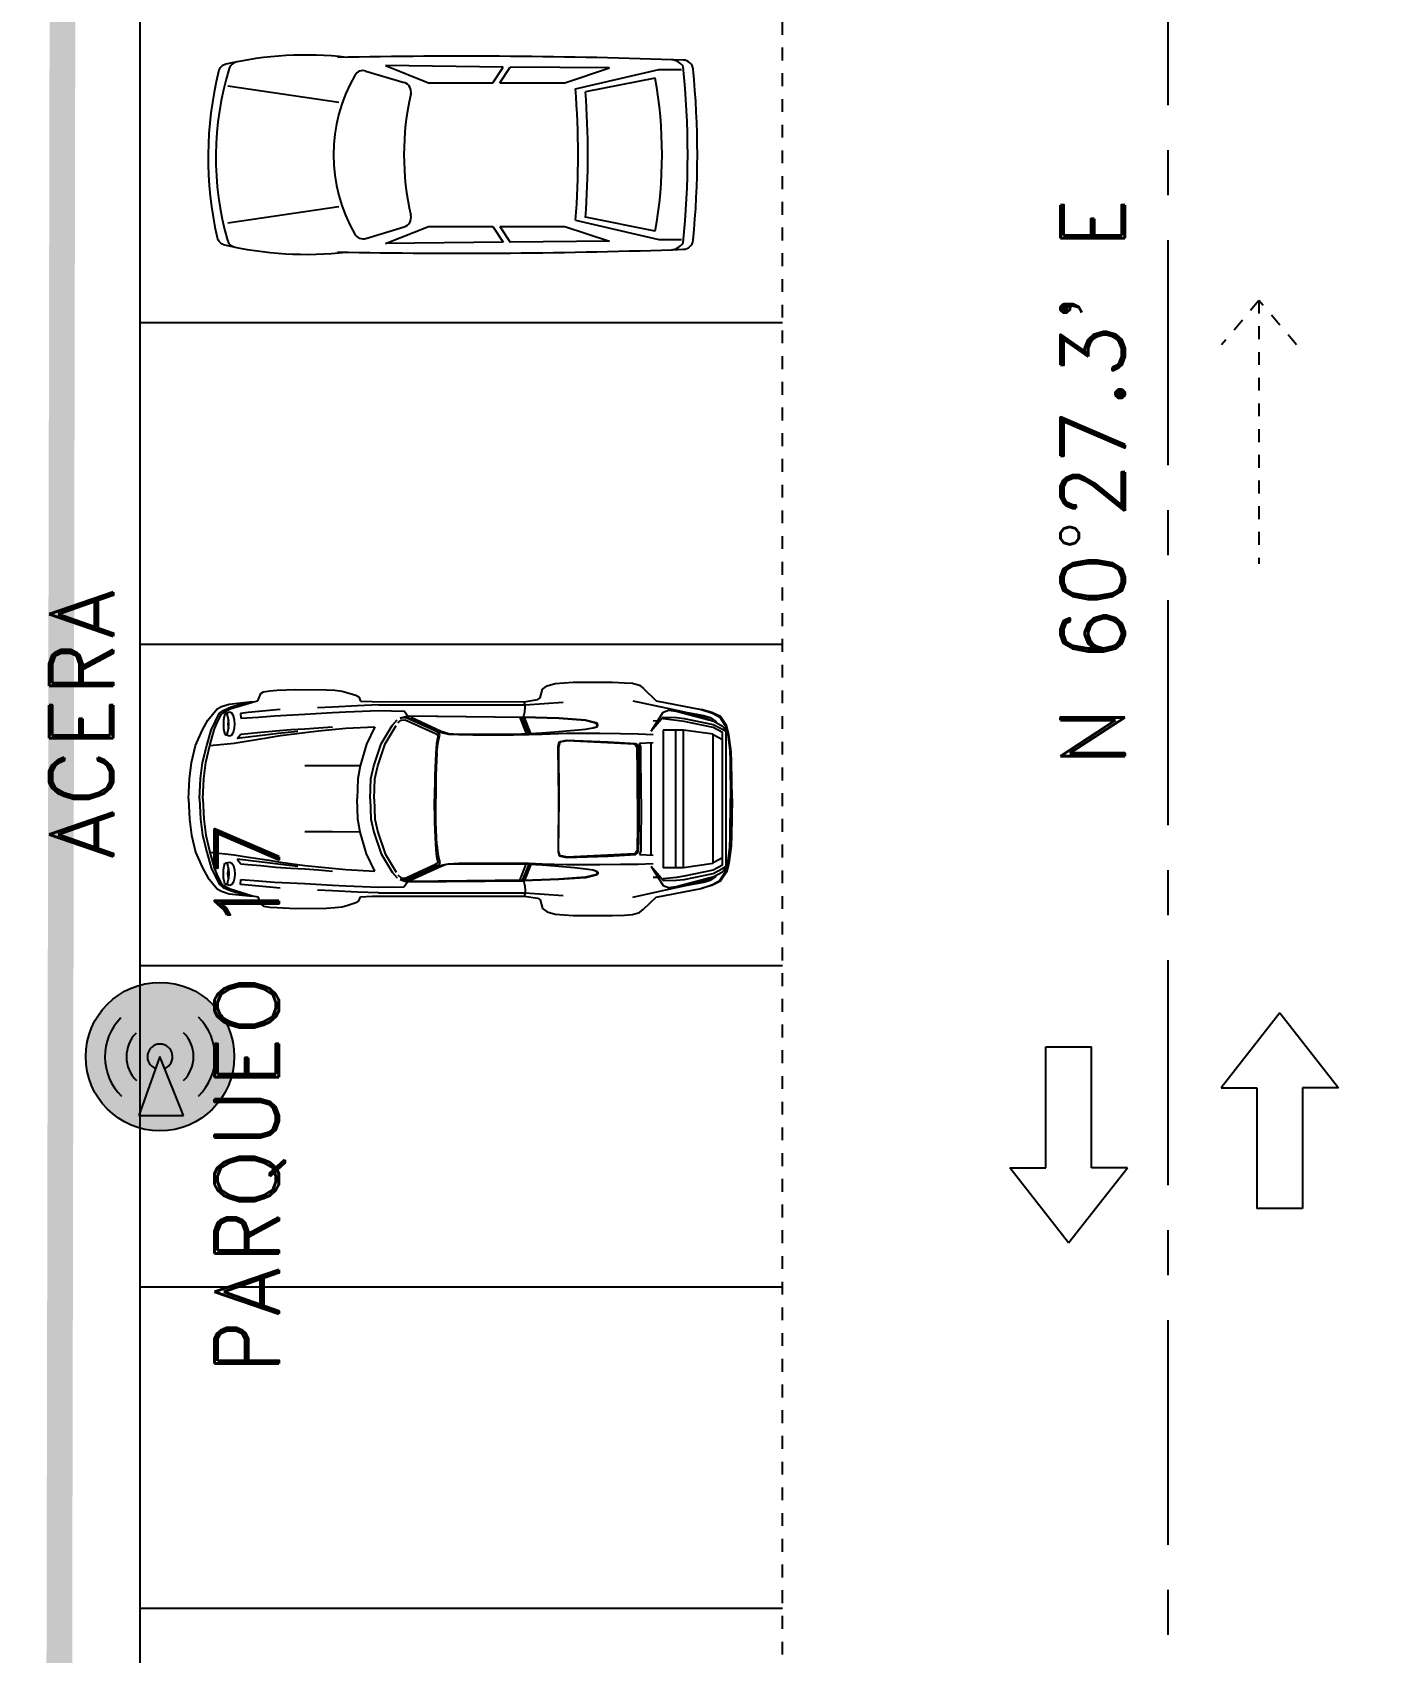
# Model space of a CAD drawing. Header units: millimetres. Extents: x 1590 to 1932, y -48 to 167.
# Drawn here: x 1703.07 to 1713.57, y 38.48 to 51.08 of the extents above; entities that cross this region are included whole.
import ezdxf
from ezdxf.enums import TextEntityAlignment as Align

# ---------------------------------------------------------------- set-up
doc = ezdxf.new("R2010")
doc.units = ezdxf.units.MM
doc.header["$LTSCALE"] = 0.1
doc.header["$MEASUREMENT"] = 0
doc.linetypes.add('CENTERX2', pattern=[4, 2.5, -0.5, 0.5, -0.5])
doc.linetypes.add('DASHED', pattern=[0.75, 0.5, -0.25])
doc.layers.get('0').update_dxf_attribs({"linetype": 'CONTINUOUS'})
for name, color, linetype in [('ACCESSP01', 7, 'CONTINUOUS'), ('ACCESSP02', 7, 'CONTINUOUS'), ('C-PRKG-CARS', 1, 'CONTINUOUS'), ('CableadoSWACCESO', 26, 'CONTINUOUS'), ('CUADRO1', 3, 'CONTINUOUS'), ('PARED', 4, 'CONTINUOUS'), ('PAREDES', 3, 'CONTINUOUS'), ('TEXT', 3, 'CONTINUOUS')]:
    doc.layers.add(name, color=color, linetype=linetype)
doc.styles.add('ROMAND', font='romand.shx')

# ---------------------------------------------------------------- blocks, each defined once
blk = doc.blocks.new('02PCAR09')
at = {"color": 0, "linetype": 'ByBlock'}
for p, q in [((-138.14, 34.83), (-139.39, 33.77)), ((-136.04, 35.43), (-138.14, 34.83)), ((-133.57, 35.58), (-136.04, 35.43)), ((-129.86, 35.7), (-133.57, 35.58)), ((-117.88, 35.7), (-129.86, 35.7)), ((-112.33, 35.34), (-117.88, 35.7)), ((-109.85, 34.59), (-112.33, 35.34)), ((-143.26, 30.05), (-157.04, 27.42)), ((-136.16, 30.07), (-146.25, 27.9)), ((-139.39, 33.77), (-143.26, 30.05)), ((-108.47, 33.6), (-109.85, 34.59)), ((-107.73, 30.95), (-108.47, 33.6)), ((-107, 30.43), (-107.73, 30.95)), ((-102.8, 29.76), (-107, 30.43)), ((-56.22, 29.83), (-102.8, 29.76)), ((-52.64, 29.95), (-56.22, 29.83)), ((-52.16, 31.23), (-52.64, 29.95)), ((-51.29, 31.76), (-52.16, 31.23)), ((-48.85, 32.53), (-51.29, 31.76)), ((-47.09, 33.02), (-48.85, 32.53)), ((-44.85, 33.29), (-47.09, 33.02)), ((-42.26, 33.45), (-44.85, 33.29)), ((-32.75, 33.53), (-42.26, 33.45)), ((-27.18, 33.31), (-32.75, 33.53)), ((-24.96, 33.14), (-27.18, 33.31)), ((-22.98, 32.83), (-24.96, 33.14)), ((-22.13, 32.24), (-22.98, 32.83)), ((-21.22, 30), (-22.13, 32.24)), ((-19.65, 29.66), (-21.22, 30)), ((-12.48, 29.04), (-19.65, 29.78)), ((-164.79, 22.49), (-162.98, 25.22)), ((-162.81, 24.98), (-164.42, 22.49)), ((-162.98, 25.22), (-160.29, 26.5)), ((-160.49, 26.23), (-162.81, 24.98)), ((-159.78, 24.91), (-161.5, 23.73)), ((-149.39, 26.87), (-160.88, 23.8)), ((-157.04, 27.42), (-160.49, 26.23)), ((-160.29, 26.5), (-157.04, 27.42)), ((-157.91, 25.53), (-159.78, 24.91)), ((-157.91, 25.01), (-159.78, 24.24)), ((-152.81, 26.43), (-157.91, 25.53)), ((-153.83, 25.85), (-157.91, 25.01)), ((-153.47, 26.28), (-153.83, 25.85)), ((-146.25, 27.9), (-152.81, 26.43)), ((-149.51, 24.91), (-151.85, 24.65)), ((-145.43, 25.03), (-149.51, 24.91)), ((-147.04, 27.13), (-149.39, 26.87)), ((-145.43, 26.52), (-147.04, 27.13)), ((-141.73, 20.71), (-145.43, 26.52)), ((-145.43, 25.03), (-141.73, 20.73)), ((-145.43, 24.53), (-145.43, 25.03)), ((-103.18, 28.82), (-114.79, 29.59)), ((-113.44, 24.69), (-102.68, 25.08)), ((-113.44, 24.57), (-102.68, 24.96)), ((-104.9, 20.03), (-102.9, 24.96)), ((-104.22, 19.99), (-102.17, 24.96)), ((-101.45, 24.96), (-103.47, 19.98)), ((-103.18, 28.82), (-102.8, 29.76)), ((-58.2, 28.79), (-103.18, 28.82)), ((-103.18, 28.09), (-103.18, 28.82)), ((-103.06, 26.7), (-103.18, 28.09)), ((-102.68, 25.44), (-103.06, 26.7)), ((-67.1, 25.44), (-102.68, 25.06)), ((-102.68, 25.08), (-102.68, 25.44)), ((-102.68, 24.94), (-67.65, 25.32)), ((-102.68, 25.06), (-102.68, 24.94)), ((-77.45, 20.66), (-68.24, 24.88)), ((-67.39, 24.89), (-76.59, 20.66)), ((-66.42, 25.2), (-67.39, 24.89)), ((-67.1, 25.46), (-66.11, 26.89)), ((-67.1, 25.54), (-67.1, 25.54)), ((-64.81, 24.72), (-67.1, 25.46)), ((-58.32, 27.06), (-66.11, 26.89)), ((-48.2, 26.63), (-58.32, 27.06)), ((-58.2, 28.77), (-51.78, 28.55)), ((-51.78, 28.55), (-44.15, 28.14)), ((-44.15, 26.41), (-48.2, 26.63)), ((-44.15, 28.14), (-39.54, 27.93)), ((-35.6, 25.95), (-44.15, 26.41)), ((-26.33, 25.46), (-35.6, 25.95)), ((-28.03, 27.35), (-18.29, 26.45)), ((-21.41, 25.08), (-26.33, 25.46)), ((-16.03, 24.72), (-21.41, 25.08)), ((-12.79, 27.56), (-19.65, 29.66)), ((-18.29, 26.45), (-15.88, 26.19)), ((-13.04, 28.18), (-17.96, 29.55)), ((-15.88, 26.19), (-16.03, 24.72)), ((-14.12, 24.14), (-13.76, 25.41)), ((-13.76, 25.41), (-13.28, 26.26)), ((-13.28, 26.26), (-12.67, 26.55)), ((-10.59, 27.09), (-13.04, 28.18)), ((-10.26, 26.19), (-12.79, 27.56)), ((-12.67, 26.55), (-11.49, 26.19)), ((-10.14, 28.29), (-12.48, 29.04)), ((-12.22, 24.26), (-12.07, 25.22)), ((-12.07, 25.22), (-11.81, 25.93)), ((-11.81, 25.93), (-11.49, 26.19)), ((-11.49, 26.19), (-11.18, 25.93)), ((-11.18, 25.93), (-10.93, 25.22)), ((-10.93, 25.22), (-10.74, 24.13)), ((-9.43, 26.13), (-10.59, 27.09)), ((-8.9, 23.63), (-10.26, 26.19)), ((-8.78, 27.56), (-10.14, 28.29)), ((-6.9, 21.08), (-9.43, 26.13)), ((-5.94, 24.09), (-8.78, 27.56)), ((-165.56, 19.69), (-164.79, 22.49)), ((-164.42, 22.49), (-165.19, 19.69)), ((-163.6, 22.32), (-164.59, 21.21)), ((-163.6, 21.32), (-164.59, 20.71)), ((-164.59, -21.21), (-164.59, 21.21)), ((-160.88, 23.8), (-163.6, 22.32)), ((-160.77, 22.81), (-163.6, 21.32)), ((-163.6, 20.33), (-160.77, 21.82)), ((-163.6, 20.33), (-163.6, -20.33)), ((-161.5, 23.73), (-161.74, 23.33)), ((-151.85, 24.65), (-160.77, 22.81)), ((-160.77, 21.82), (-151.85, 23.66)), ((-160.77, 19.82), (-151.61, 21.07)), ((-159.78, 24.24), (-160.17, 23.99)), ((-151.85, 23.66), (-149.51, 24.04)), ((-151.61, 21.07), (-151.61, -21.07)), ((-151.61, 21.07), (-145.43, 21.07)), ((-149.51, 24.04), (-145.43, 24.53)), ((-149.26, 21.07), (-149.26, -21.19)), ((-145.43, -21.07), (-145.43, 21.07)), ((-142.39, 24.02), (-143.85, 23.95)), ((-137.77, 19.96), (-142.39, 19.75)), ((-132.34, 20.03), (-137.77, 19.96)), ((-126.04, 20.1), (-132.34, 20.03)), ((-115.78, 20.11), (-126.04, 20.1)), ((-125.42, 22.45), (-125.37, 22.96)), ((-125.08, 22.11), (-125.42, 22.45)), ((-125.37, 22.96), (-124.86, 23.34)), ((-125.15, 22.43), (-125.13, 22.84)), ((-124.89, 22.11), (-125.15, 22.43)), ((-125.13, 22.84), (-124.69, 23.22)), ((-124.01, 21.73), (-125.08, 22.11)), ((-123.84, 21.73), (-124.89, 22.11)), ((-124.86, 23.34), (-121.58, 24.14)), ((-124.69, 23.22), (-121.6, 24.01)), ((-121.62, 21.38), (-124.01, 21.73)), ((-121.62, 21.38), (-123.84, 21.73)), ((-118.22, 21.03), (-121.62, 21.38)), ((-121.6, 24.01), (-113.44, 24.57)), ((-121.58, 24.14), (-113.44, 24.69)), ((-112.19, 20.51), (-118.22, 21.03)), ((-108.37, 19.87), (-115.78, 20.11)), ((-108.37, 20.23), (-112.19, 20.51)), ((-104.22, 19.99), (-108.37, 20.23)), ((-104.27, 19.73), (-108.37, 19.87)), ((-99.52, 19.84), (-104.22, 19.99)), ((-87.11, 19.87), (-99.52, 19.84)), ((-82.86, 19.87), (-87.11, 19.87)), ((-79.67, 19.98), (-82.86, 19.87)), ((-79.63, 19.86), (-82.86, 19.72)), ((-79.67, 19.96), (-78.74, 20.2)), ((-77.89, 20.2), (-79.63, 19.86)), ((-78.74, 20.2), (-77.45, 20.66)), ((-77.21, 20.44), (-77.89, 20.2)), ((-76.59, 20.66), (-77.21, 20.44)), ((-76.95, 19.52), (-76.71, 20.25)), ((-76.71, 20.25), (-76.17, 20.52)), ((-75.65, 20.03), (-76.22, 19.69)), ((-76.17, 20.52), (-66.86, 24.77)), ((-66.4, 24.24), (-75.65, 20.03)), ((-66.86, 24.77), (-65.78, 24.81)), ((-65.14, 24.16), (-66.4, 24.24)), ((-65.78, 24.81), (-64.81, 24.72)), ((-64.13, 23.29), (-65.14, 24.16)), ((-62.4, 22.49), (-63.89, 24.21)), ((-60.22, 16.82), (-63.6, 22.49)), ((-58.97, 16.82), (-62.4, 22.49)), ((-57.13, 22.11), (-54.53, 16.8)), ((-48.2, 21.63), (-57.13, 22.11)), ((-39.78, 20.85), (-48.2, 21.63)), ((-39.78, 21.75), (-44.12, 22.11)), ((-35.6, 21.46), (-39.78, 21.75)), ((-35.6, 20.37), (-39.78, 20.85)), ((-31.38, 21.21), (-35.6, 21.46)), ((-28.21, 19.38), (-35.6, 20.37)), ((-33.48, 20.69), (-27.45, 19.99)), ((-26.79, 20.88), (-31.38, 21.21)), ((-27.45, 19.99), (-23.36, 19.5)), ((-22.2, 20.45), (-26.79, 20.88)), ((-18.2, 20.06), (-22.2, 20.45)), ((-16, 19.87), (-18.2, 20.06)), ((-14.89, 18.51), (-16, 19.87)), ((-14.22, 22.91), (-14.12, 24.14)), ((-14.12, 21.68), (-14.22, 22.91)), ((-13.76, 20.44), (-14.12, 21.68)), ((-13.28, 19.65), (-13.76, 20.44)), ((-12.31, 22.86), (-12.22, 24.26)), ((-12.24, 21.56), (-12.31, 22.86)), ((-12.04, 22.86), (-12.24, 21.56)), ((-12.07, 20.57), (-12.24, 21.58)), ((-12.22, 24.26), (-12.04, 22.86)), ((-11.81, 19.84), (-12.07, 20.57)), ((-10.93, 20.51), (-11.18, 19.81)), ((-10.74, 21.58), (-10.93, 20.51)), ((-10.74, 24.13), (-10.69, 22.86)), ((-10.69, 22.86), (-10.74, 21.58)), ((-7.91, 21.15), (-8.9, 23.63)), ((-6.56, 16.32), (-7.91, 21.15)), ((-5.57, 16.32), (-6.9, 21.08)), ((-4.27, 21.14), (-5.94, 24.09)), ((-2.17, 16.31), (-4.27, 21.14)), ((-166.21, 14.44), (-165.56, 19.69)), ((-165.19, 19.69), (-165.8, 14.82)), ((-163.6, 18.05), (-160.88, 19.53)), ((-160.77, 19.82), (-160.77, -19.82)), ((-138.14, 17.06), (-142.38, 17.26)), ((-141.73, 17.26), (-141.73, -17.16)), ((-138.66, 0), (-138.57, 15.9)), ((-138.57, 15.9), (-138.14, 17.06)), ((-137.9, 15.9), (-138.04, 8.28)), ((-137.51, 16.58), (-137.9, 15.9)), ((-137.56, 8.16), (-137.48, 15.78)), ((-136.98, 17.01), (-137.51, 16.58)), ((-137.48, 15.78), (-137.08, 16.44)), ((-137.08, 16.44), (-136.55, 16.78)), ((-128.55, 17.52), (-136.98, 17.01)), ((-136.55, 16.78), (-115.95, 17.82)), ((-115.76, 17.94), (-128.55, 17.52)), ((-115.95, 17.82), (-113.73, 17.36)), ((-113.56, 17.48), (-115.76, 17.94)), ((-113.73, 17.36), (-113.35, 15.95)), ((-113.2, 16.07), (-113.56, 17.48)), ((-113.4, -0.02), (-113.2, 16.07)), ((-113.35, 15.95), (-113.4, 0.02)), ((-99.56, 19.65), (-104.27, 19.73)), ((-87.11, 19.64), (-99.56, 19.65)), ((-82.86, 19.72), (-87.11, 19.64)), ((-76.73, 18.37), (-76.95, 19.52)), ((-76.42, 16.82), (-76.73, 18.37)), ((-76.22, 19.69), (-76.44, 19.24)), ((-76.44, 19.24), (-76.15, 18.22)), ((-76.1, 14.07), (-76.42, 16.82)), ((-76.15, 18.22), (-75.93, 16.82)), ((-75.93, 16.82), (-75.72, 13.98)), ((-60.22, 16.82), (-60.22, 16.82)), ((-58, 10.14), (-60.22, 16.82)), ((-56.75, 10.14), (-58.97, 16.82)), ((-54.53, 16.8), (-52.55, 10.14)), ((-24.62, 18.78), (-28.21, 19.38)), ((-17.01, 17.6), (-24.62, 18.78)), ((-23.36, 19.5), (-19.12, 18.97)), ((-19.12, 18.97), (-14.89, 18.51)), ((-13.95, 17.11), (-17.01, 17.6)), ((-6.56, 16.32), (-13.95, 17.11)), ((-12.67, 19.33), (-13.28, 19.65)), ((-11.49, 19.6), (-12.67, 19.33)), ((-11.49, 19.6), (-11.81, 19.84)), ((-11.18, 19.81), (-11.49, 19.6)), ((-5.26, 11.13), (-6.56, 16.32)), ((-4.27, 11.13), (-5.57, 16.32)), ((-0.87, 11.13), (-2.17, 16.31)), ((-166.57, 0.02), (-166.35, 11.22)), ((-166.35, 11.22), (-166.21, 14.44)), ((-165.94, 11.59), (-166.08, 0)), ((-165.8, 14.82), (-165.94, 11.59)), ((-76.1, 14.07), (-75.74, 7.15)), ((-75.72, 13.98), (-75.43, 7.15)), ((-57.13, 6.18), (-58, 10.14)), ((-55.9, 6.18), (-56.75, 10.14)), ((-52.55, 10.14), (-44.12, 10.09)), ((-52.55, 10.14), (-51.92, 6.18)), ((-44.12, 10.09), (-35.6, 10.09)), ((-4.7, 6.2), (-5.26, 11.13)), ((-3.7, 6.2), (-4.27, 11.13)), ((-0.31, 6.18), (-0.87, 11.13)), ((-138.04, 8.28), (-138.04, 0)), ((-137.56, 0), (-137.56, 8.16)), ((-75.74, 7.15), (-75.77, 0)), ((-75.43, 7.15), (-75.4, 0)), ((-56.89, 0), (-57.13, 6.18)), ((-55.64, 0), (-55.9, 6.18)), ((-51.92, 6.18), (-51.68, 0)), ((-4.39, 0), (-4.7, 6.2)), ((-3.4, 0), (-3.7, 6.2)), ((0, 0), (-0.31, 6.18)), ((-165.94, -11.59), (-166.08, 0)), ((-138.66, 0), (-138.57, -15.9)), ((-138.04, -8.28), (-138.04, 0)), ((-137.56, 0), (-137.56, -8.16)), ((-113.4, 0.02), (-113.2, -16.07)), ((-75.74, -7.15), (-75.77, 0)), ((-75.43, -7.15), (-75.4, 0)), ((-56.89, 0), (-57.13, -6.18)), ((-55.64, 0), (-55.9, -6.18)), ((-51.92, -6.18), (-51.68, 0)), ((-4.39, 0), (-4.7, -6.2)), ((-3.4, 0), (-3.7, -6.2)), ((0, 0), (-0.31, -6.18)), ((-166.57, -0.02), (-166.35, -11.22)), ((-113.35, -15.95), (-113.4, -0.02)), ((-137.9, -15.9), (-138.04, -8.28)), ((-137.56, -8.16), (-137.48, -15.78)), ((-76.1, -14.07), (-75.74, -7.15)), ((-75.72, -13.98), (-75.43, -7.15)), ((-57.13, -6.18), (-58, -10.14)), ((-55.9, -6.18), (-56.75, -10.14)), ((-52.55, -10.14), (-51.92, -6.18)), ((-4.7, -6.2), (-5.26, -11.13)), ((-3.7, -6.2), (-4.27, -11.13)), ((-0.31, -6.18), (-0.87, -11.13)), ((-166.35, -11.22), (-166.21, -14.44)), ((-166.21, -14.44), (-165.56, -19.69)), ((-165.8, -14.82), (-165.94, -11.59)), ((-165.19, -19.69), (-165.8, -14.82)), ((-76.1, -14.07), (-76.42, -16.82)), ((-75.93, -16.82), (-75.72, -13.98)), ((-58, -10.14), (-60.22, -16.82)), ((-56.75, -10.14), (-58.97, -16.82)), ((-54.53, -16.8), (-52.55, -10.14)), ((-52.55, -10.14), (-44.12, -10.09)), ((-44.12, -10.09), (-35.6, -10.09)), ((-5.26, -11.13), (-6.56, -16.32)), ((-4.27, -11.13), (-5.57, -16.32)), ((-0.87, -11.13), (-2.17, -16.31)), ((-165.56, -19.69), (-164.79, -22.49)), ((-164.42, -22.49), (-165.19, -19.69)), ((-163.6, -18.05), (-160.88, -19.53)), ((-160.77, -19.82), (-151.61, -21.07)), ((-137.77, -19.96), (-142.39, -19.75)), ((-138.14, -17.06), (-142.38, -17.26)), ((-138.57, -15.9), (-138.14, -17.06)), ((-137.51, -16.58), (-137.9, -15.9)), ((-136.98, -17.01), (-137.51, -16.58)), ((-137.48, -15.78), (-137.08, -16.44)), ((-137.08, -16.44), (-136.55, -16.78)), ((-128.55, -17.52), (-136.98, -17.01)), ((-136.55, -16.78), (-115.95, -17.82)), ((-115.76, -17.94), (-128.55, -17.52)), ((-115.95, -17.82), (-113.73, -17.36)), ((-113.56, -17.48), (-115.76, -17.94)), ((-113.73, -17.36), (-113.35, -15.95)), ((-113.2, -16.07), (-113.56, -17.48)), ((-104.27, -19.73), (-108.37, -19.87)), ((-99.56, -19.65), (-104.27, -19.73)), ((-99.52, -19.84), (-104.22, -19.99)), ((-87.11, -19.64), (-99.56, -19.65)), ((-87.11, -19.87), (-99.52, -19.84)), ((-82.86, -19.72), (-87.11, -19.64)), ((-79.63, -19.86), (-82.86, -19.72)), ((-76.73, -18.37), (-76.95, -19.52)), ((-76.95, -19.52), (-76.71, -20.25)), ((-76.42, -16.82), (-76.73, -18.37)), ((-76.44, -19.24), (-76.15, -18.22)), ((-76.22, -19.69), (-76.44, -19.24)), ((-75.65, -20.03), (-76.22, -19.69)), ((-76.15, -18.22), (-75.93, -16.82)), ((-60.22, -16.82), (-63.6, -22.49)), ((-58.97, -16.82), (-62.4, -22.49)), ((-60.22, -16.82), (-60.22, -16.82)), ((-57.13, -22.11), (-54.53, -16.8)), ((-28.21, -19.38), (-35.6, -20.37)), ((-24.62, -18.78), (-28.21, -19.38)), ((-27.45, -19.99), (-23.36, -19.5)), ((-17.01, -17.6), (-24.62, -18.78)), ((-23.36, -19.5), (-19.12, -18.97)), ((-19.12, -18.97), (-14.89, -18.51)), ((-13.95, -17.11), (-17.01, -17.6)), ((-14.89, -18.51), (-16, -19.87)), ((-6.56, -16.32), (-13.95, -17.11)), ((-13.28, -19.65), (-13.76, -20.44)), ((-12.67, -19.33), (-13.28, -19.65)), ((-11.49, -19.6), (-12.67, -19.33)), ((-11.81, -19.84), (-12.07, -20.57)), ((-11.49, -19.6), (-11.81, -19.84)), ((-11.18, -19.81), (-11.49, -19.6)), ((-10.93, -20.51), (-11.18, -19.81)), ((-6.56, -16.32), (-7.91, -21.15)), ((-5.57, -16.32), (-6.9, -21.08)), ((-2.17, -16.31), (-4.27, -21.14)), ((-164.79, -22.49), (-162.98, -25.22)), ((-163.6, -21.32), (-164.59, -20.71)), ((-163.6, -22.32), (-164.59, -21.21)), ((-162.81, -24.98), (-164.42, -22.49)), ((-163.6, -20.33), (-160.77, -21.82)), ((-160.77, -22.81), (-163.6, -21.32)), ((-160.88, -23.8), (-163.6, -22.32)), ((-161.5, -23.73), (-161.74, -23.33)), ((-159.78, -24.91), (-161.5, -23.73)), ((-149.39, -26.87), (-160.88, -23.8)), ((-160.77, -21.82), (-151.85, -23.66)), ((-151.85, -24.65), (-160.77, -22.81)), ((-159.78, -24.24), (-160.17, -23.99)), ((-157.91, -25.01), (-159.78, -24.24)), ((-151.85, -23.66), (-149.51, -24.04)), ((-149.51, -24.91), (-151.85, -24.65)), ((-151.61, -21.07), (-145.43, -21.07)), ((-149.51, -24.04), (-145.43, -24.53)), ((-141.73, -20.71), (-145.43, -26.52)), ((-145.43, -25.03), (-141.73, -20.73)), ((-145.43, -24.53), (-145.43, -25.03)), ((-142.39, -24.02), (-143.85, -23.95)), ((-132.34, -20.03), (-137.77, -19.96)), ((-126.04, -20.1), (-132.34, -20.03)), ((-115.78, -20.11), (-126.04, -20.1)), ((-125.08, -22.11), (-125.42, -22.45)), ((-125.42, -22.45), (-125.37, -22.96)), ((-125.37, -22.96), (-124.86, -23.34)), ((-124.89, -22.11), (-125.15, -22.43)), ((-125.15, -22.43), (-125.13, -22.84)), ((-125.13, -22.84), (-124.69, -23.22)), ((-124.01, -21.73), (-125.08, -22.11)), ((-123.84, -21.73), (-124.89, -22.11)), ((-124.86, -23.34), (-121.58, -24.14)), ((-124.69, -23.22), (-121.6, -24.01)), ((-121.62, -21.38), (-124.01, -21.73)), ((-121.62, -21.38), (-123.84, -21.73)), ((-118.22, -21.03), (-121.62, -21.38)), ((-121.6, -24.01), (-113.44, -24.57)), ((-121.58, -24.14), (-113.44, -24.69)), ((-112.19, -20.51), (-118.22, -21.03)), ((-108.37, -19.87), (-115.78, -20.11)), ((-113.44, -24.57), (-102.68, -24.96)), ((-113.44, -24.69), (-102.68, -25.08)), ((-108.37, -20.23), (-112.19, -20.51)), ((-104.22, -19.99), (-108.37, -20.23)), ((-104.9, -20.03), (-102.9, -24.96)), ((-104.22, -19.99), (-102.17, -24.96)), ((-101.45, -24.96), (-103.47, -19.98)), ((-82.86, -19.87), (-87.11, -19.87)), ((-79.67, -19.98), (-82.86, -19.87)), ((-79.67, -19.96), (-78.74, -20.2)), ((-77.89, -20.2), (-79.63, -19.86)), ((-78.74, -20.2), (-77.45, -20.66)), ((-77.21, -20.44), (-77.89, -20.2)), ((-77.45, -20.66), (-68.24, -24.88)), ((-76.59, -20.66), (-77.21, -20.44)), ((-76.71, -20.25), (-76.17, -20.52)), ((-67.39, -24.89), (-76.59, -20.66)), ((-76.17, -20.52), (-66.86, -24.77)), ((-66.4, -24.24), (-75.65, -20.03)), ((-64.81, -24.72), (-67.1, -25.46)), ((-66.86, -24.77), (-65.78, -24.81)), ((-65.14, -24.16), (-66.4, -24.24)), ((-65.78, -24.81), (-64.81, -24.72)), ((-64.13, -23.29), (-65.14, -24.16)), ((-62.4, -22.49), (-63.89, -24.21)), ((-48.2, -21.63), (-57.13, -22.11)), ((-39.78, -20.85), (-48.2, -21.63)), ((-39.78, -21.75), (-44.12, -22.11)), ((-35.6, -20.37), (-39.78, -20.85)), ((-35.6, -21.46), (-39.78, -21.75)), ((-31.38, -21.21), (-35.6, -21.46)), ((-33.48, -20.69), (-27.45, -19.99)), ((-26.79, -20.88), (-31.38, -21.21)), ((-22.2, -20.45), (-26.79, -20.88)), ((-18.2, -20.06), (-22.2, -20.45)), ((-16.03, -24.72), (-21.41, -25.08)), ((-16, -19.87), (-18.2, -20.06)), ((-15.88, -26.19), (-16.03, -24.72)), ((-14.12, -21.68), (-14.22, -22.91)), ((-14.22, -22.91), (-14.12, -24.14)), ((-13.76, -20.44), (-14.12, -21.68)), ((-14.12, -24.14), (-13.76, -25.41)), ((-12.24, -21.56), (-12.31, -22.86)), ((-12.31, -22.86), (-12.22, -24.26)), ((-12.07, -20.57), (-12.24, -21.58)), ((-12.04, -22.86), (-12.24, -21.56)), ((-12.22, -24.26), (-12.04, -22.86)), ((-12.22, -24.26), (-12.07, -25.22)), ((-10.74, -21.58), (-10.93, -20.51)), ((-10.93, -25.22), (-10.74, -24.13)), ((-10.69, -22.86), (-10.74, -21.58)), ((-10.74, -24.13), (-10.69, -22.86)), ((-8.9, -23.63), (-10.26, -26.19)), ((-6.9, -21.08), (-9.43, -26.13)), ((-7.91, -21.15), (-8.9, -23.63)), ((-5.94, -24.09), (-8.78, -27.56)), ((-4.27, -21.14), (-5.94, -24.09)), ((-162.98, -25.22), (-160.29, -26.5)), ((-160.49, -26.23), (-162.81, -24.98)), ((-157.04, -27.42), (-160.49, -26.23)), ((-160.29, -26.5), (-157.04, -27.42)), ((-157.91, -25.53), (-159.78, -24.91)), ((-153.83, -25.85), (-157.91, -25.01)), ((-152.81, -26.43), (-157.91, -25.53)), ((-143.26, -30.05), (-157.04, -27.42)), ((-153.47, -26.28), (-153.83, -25.85)), ((-146.25, -27.9), (-152.81, -26.43)), ((-145.43, -25.03), (-149.51, -24.91)), ((-147.04, -27.13), (-149.39, -26.87)), ((-145.43, -26.52), (-147.04, -27.13)), ((-136.16, -30.07), (-146.25, -27.9)), ((-103.18, -28.82), (-114.79, -29.59)), ((-102.8, -29.76), (-107, -30.43)), ((-103.06, -26.7), (-103.18, -28.09)), ((-103.18, -28.09), (-103.18, -28.82)), ((-58.2, -28.79), (-103.18, -28.82)), ((-103.18, -28.82), (-102.8, -29.76)), ((-102.68, -25.44), (-103.06, -26.7)), ((-56.22, -29.83), (-102.8, -29.76)), ((-102.68, -25.06), (-102.68, -24.94)), ((-102.68, -24.94), (-67.65, -25.32)), ((-67.1, -25.44), (-102.68, -25.06)), ((-102.68, -25.08), (-102.68, -25.44)), ((-66.42, -25.2), (-67.39, -24.89)), ((-67.1, -25.46), (-66.11, -26.89)), ((-67.1, -25.54), (-67.1, -25.54)), ((-58.32, -27.06), (-66.11, -26.89)), ((-48.2, -26.63), (-58.32, -27.06)), ((-58.2, -28.77), (-51.78, -28.55)), ((-51.78, -28.55), (-44.15, -28.14)), ((-44.15, -26.41), (-48.2, -26.63)), ((-35.6, -25.95), (-44.15, -26.41)), ((-44.15, -28.14), (-39.54, -27.93)), ((-26.33, -25.46), (-35.6, -25.95)), ((-28.03, -27.35), (-18.29, -26.45)), ((-21.41, -25.08), (-26.33, -25.46)), ((-19.65, -29.66), (-21.22, -30)), ((-12.79, -27.56), (-19.65, -29.66)), ((-12.48, -29.04), (-19.65, -29.78)), ((-18.29, -26.45), (-15.88, -26.19)), ((-13.04, -28.18), (-17.96, -29.55)), ((-13.76, -25.41), (-13.28, -26.26)), ((-13.28, -26.26), (-12.67, -26.55)), ((-10.59, -27.09), (-13.04, -28.18)), ((-10.26, -26.19), (-12.79, -27.56)), ((-12.67, -26.55), (-11.49, -26.19)), ((-10.14, -28.29), (-12.48, -29.04)), ((-12.07, -25.22), (-11.81, -25.93)), ((-11.81, -25.93), (-11.49, -26.19)), ((-11.49, -26.19), (-11.18, -25.93)), ((-11.18, -25.93), (-10.93, -25.22)), ((-9.43, -26.13), (-10.59, -27.09)), ((-8.78, -27.56), (-10.14, -28.29)), ((-139.39, -33.77), (-143.26, -30.05)), ((-138.14, -34.83), (-139.39, -33.77)), ((-109.85, -34.59), (-112.33, -35.34)), ((-108.47, -33.6), (-109.85, -34.59)), ((-107.73, -30.95), (-108.47, -33.6)), ((-107, -30.43), (-107.73, -30.95)), ((-52.64, -29.95), (-56.22, -29.83)), ((-52.16, -31.23), (-52.64, -29.95)), ((-51.29, -31.76), (-52.16, -31.23)), ((-48.85, -32.53), (-51.29, -31.76)), ((-47.09, -33.02), (-48.85, -32.53)), ((-44.85, -33.29), (-47.09, -33.02)), ((-42.26, -33.45), (-44.85, -33.29)), ((-32.75, -33.53), (-42.26, -33.45)), ((-27.18, -33.31), (-32.75, -33.53)), ((-24.96, -33.14), (-27.18, -33.31)), ((-22.98, -32.83), (-24.96, -33.14)), ((-22.13, -32.24), (-22.98, -32.83)), ((-21.22, -30), (-22.13, -32.24)), ((-136.04, -35.43), (-138.14, -34.83)), ((-133.57, -35.58), (-136.04, -35.43)), ((-129.86, -35.7), (-133.57, -35.58)), ((-117.88, -35.7), (-129.86, -35.7)), ((-112.33, -35.34), (-117.88, -35.7))]:
    blk.add_line(p, q, dxfattribs=at)
blk = doc.blocks.new('02PCAR01')
at = {"color": 0, "linetype": 'ByBlock'}
for p, q in [((-138, 26.03), (-145, 26.03)), ((-112.52, 20.16), (-138, 26.03)), ((-122.94, 26.61), (-92.48, 26.84)), ((-109.29, 22.08), (-122.94, 26.61)), ((-89.35, 22.08), (-92.48, 26.84)), ((-90.39, 26.87), (-54.31, 27.32)), ((-87.23, 22.08), (-90.39, 26.87)), ((-54.31, 27.32), (-67.5, 22.08)), ((-48.33, 25.72), (-60.01, 22.2)), ((-136.91, 23.5), (-115.59, 19.26)), ((-89.35, 22.08), (-109.29, 22.08)), ((-67.5, 22.08), (-87.23, 22.08)), ((-6, 20.97), (-40, 15.97)), ((-136.91, -23.36), (-115.59, -19.12)), ((-6, -20.97), (-40, -15.97)), ((-112.51, -20.11), (-138, -25.97)), ((-109.29, -21.95), (-122.94, -26.47)), ((-89.35, -21.95), (-109.29, -21.95)), ((-89.35, -21.95), (-92.48, -26.7)), ((-87.23, -21.95), (-90.39, -26.73)), ((-67.5, -21.95), (-87.23, -21.95)), ((-54.31, -27.18), (-67.5, -21.95)), ((-48.33, -25.52), (-60.01, -22)), ((-138, -25.97), (-145, -25.97)), ((-122.94, -26.47), (-92.48, -26.7)), ((-90.39, -26.73), (-54.31, -27.18))]:
    blk.add_line(p, q, dxfattribs=at)
for centre, radius, start, end in [((-77.24, -1914.33), 1944.6, 88.89024, 92.01225), ((-30.02, -77.69), 108.31, 76.6607, 96.5655), ((110.89, 0.1), 260.73, 174.2342, 185.7658), ((-145.41, 25.94), 3.14, 92.1119, 173.4899), ((111.89, 0.1), 258.76, 174.0142, 185.9858), ((-141.57, 24.61), 4.6, 94.3987, 147.5288), ((-47.46, 22.85), 3, 31.1455, 106.7984), ((-8.86, 25.33), 3.14, 17.8179, 78.3942), ((-95.47, 0.91), 93.12, 343.0347, 15.8141), ((-5.75, 24.64), 3.14, 14.3452, 76.6607), ((-111.75, 0.91), 111.76, 346.3976, 12.667), ((-7.97, 0.1), 131.06, 169.6897, 190.3103), ((147.71, 0.1), 261.01, 175.5919, 184.4407), ((-59.14, 19.33), 3, 106.7984, 193.6631), ((-87.12, 0.1), 48.72, 330.0774, 29.9226), ((146.01, 0.1), 262.31, 175.7971, 184.2029), ((-142.7, 0.1), 82.75, 347.0683, 12.9317), ((-59.14, -19.13), 3, 166.3369, 253.2016), ((-47.46, -22.65), 3, 253.2016, 328.8545), ((-145.41, -25.74), 3.14, 186.5101, 267.8881), ((-77.24, 1914.53), 1944.6, 267.98775, 271.10976), ((-141.57, -24.41), 4.6, 212.4712, 265.6013), ((-30.02, 77.89), 108.31, 263.4345, 283.1156), ((-9.37, -25.23), 3.14, 281.3249, 340.8826), ((-6.15, -24.54), 3.14, 283.1156, 344.5941)]:
    blk.add_arc(centre, radius, start, end, dxfattribs=at)
blk = doc.blocks.new('2')
at = {"color": 3, "linetype": 'ByBlock'}
for p, q in [((1.063, -0.026), (0.479, 0.431)), ((0.479, 0.431), (0.479, 0.152)), ((0.479, 0.152), (-0.461, 0.152)), ((-0.461, 0.152), (-0.461, -0.204)), ((1.063, -0.026), (0.479, -0.483)), ((0.479, -0.204), (-0.461, -0.204)), ((0.479, -0.483), (0.479, -0.204))]:
    blk.add_line(p, q, dxfattribs=at)
blk = doc.blocks.new('PuntoAcceso01')
at = {"layer": 'ACCESSP01', "linetype": 'Continuous'}
h = blk.add_hatch(color=256, dxfattribs=at)
h.set_gradient(color1=(39, 118, 187), color2=(122, 175, 223))
h.paths.add_polyline_path([(-0.578, 0, 1), (0.578, 0, 1)])
h.paths.add_polyline_path([(0.036, -0.091), (0.182, -0.459), (-0.165, -0.459), (-0.033, -0.092, -5.478371)], flags=16)
h = blk.add_hatch(color=256, dxfattribs=at)
h.set_gradient(color1=(69, 84, 165), color2=(34, 52, 110))
h.paths.add_polyline_path([(-0.165, -0.459), (0.182, -0.459), (0, 0)])
h = blk.add_hatch(color=256, dxfattribs=at)
h.set_gradient(color1=(122, 175, 223), color2=(34, 52, 110))
h.paths.add_polyline_path([(-0.033, -0.092), (0, 0), (0.036, -0.091, 5.478371)])
at = {"layer": 'ACCESSP01', "color": 18, "linetype": 'Continuous', "true_color": 0x000000}
for p, q in [((0, 0), (-0.165, -0.459)), ((0, 0), (0, 0)), ((0.182, -0.459), (0, 0)), ((-0.165, -0.459), (0.182, -0.459))]:
    blk.add_line(p, q, dxfattribs=at)
blk.add_circle((0, 0), 0.578, dxfattribs=at)
for radius, start, end in [(0.429, 135.4577, 225.6092), (0.429, 314.4764, 45.6092), (0.261, 135.4577, 225.6092), (0.261, 314.4764, 45.6092), (0.0979, 291.6132, 250.2346)]:
    blk.add_arc((0, 0), radius, start, end, dxfattribs=at)

msp = doc.modelspace()

# ---------------------------------------------------------------- linework, layer by layer
at = {"color": 2, "linetype": 'Continuous'}
for p, q in [((1703.9055, 48.8261), (1708.9055, 48.8261)), ((1703.9055, 46.3261), (1708.9055, 46.3261)), ((1703.9055, 43.8261), (1708.9055, 43.8261)), ((1703.9055, 41.3261), (1708.9055, 41.3261)), ((1703.9055, 38.8261), (1708.9055, 38.8261))]:
    msp.add_line(p, q, dxfattribs=at)
at = {"layer": 'CableadoSWACCESO', "linetype": 'Continuous', "const_width": 0.2}
msp.add_lwpolyline([(1741.3117, 26.2154), (1741.3117, 26.1404), (1722.9815, 26.1373), (1703.2742, 26.2063), (1703.2742, 36.5226), (1703.3106, 55.7283), (1691.2236, 55.7511)], dxfattribs=at)
at = {"layer": 'PARED', "color": 4}
msp.add_line((1703.9055, 31.3261), (1703.9055, 56.3261), dxfattribs=at)
at = {"layer": 'PAREDES', "color": 1, "linetype": 'CENTERX2', "ltscale": 7}
msp.add_line((1711.9055, 11.3176), (1711.9055, 91.1083), dxfattribs=at)
at = {"layer": 'PAREDES', "color": 2, "linetype": 'DASHED'}
for p, q in [((1708.9055, 31.0654), (1708.9055, 56.5869)), ((1712.612, 48.9975), (1712.3213, 48.6542))]:
    msp.add_line(p, q, dxfattribs=at)
msp.add_lwpolyline([(1712.9028, 48.6542), (1712.612, 48.9975), (1712.612, 46.9501)], dxfattribs=at)

# ---------------------------------------------------------------- block references
at = {"xscale": -1}
for p, rotation in [((1712.7998, 42.3951), 269.9999999999981), ((1711.1051, 42.731), 89.99999999999815)]:
    msp.add_blockref('2', p, dxfattribs=dict(at, rotation=rotation))
at = {"layer": 'ACCESSP02', "linetype": 'Continuous'}
msp.add_blockref('PuntoAcceso01', (1704.0608, 43.1162), dxfattribs=at)
at = {"layer": 'C-PRKG-CARS', "xscale": 0.02539999999999054, "yscale": 0.02539999999999054, "zscale": 0.02539999999999054, "rotation": 180}
for name, p in [('02PCAR01', (1704.4363, 50.1349)), ('02PCAR09', (1704.2828, 45.1213))]:
    msp.add_blockref(name, p, dxfattribs=at)

# ---------------------------------------------------------------- texts
at = {"layer": 'CUADRO1', "color": 2, "style": 'ROMAND'}
msp.add_text("N 60%%D27.3' E", height=0.5, rotation=90, dxfattribs=at).set_placement((1711.5678, 47.5869), align=Align.CENTER)
at = {"layer": 'TEXT', "color": 2, "style": 'ROMAND'}
msp.add_text('ACERA', height=0.5, rotation=90, dxfattribs=at).set_placement((1703.6974, 44.6298))
at = {"layer": 'TEXT', "style": 'ROMAND'}
msp.add_text('PARQUEO 17', height=0.5, rotation=90, dxfattribs=at).set_placement((1704.9859, 40.6433))

doc.saveas('drawing.dxf')
